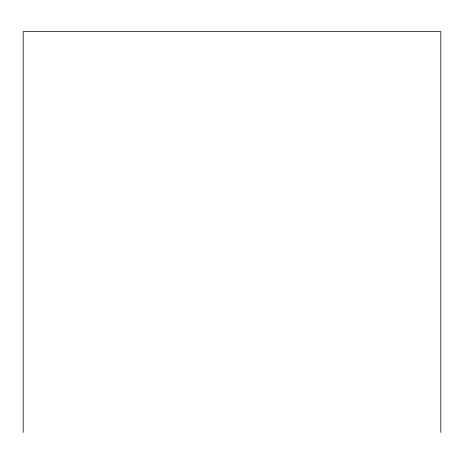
<?xml version="1.0" encoding="UTF-8"?>
<svg xmlns="http://www.w3.org/2000/svg" width="464" height="464" viewBox="0 0 464 464"><rect width="100%" height="100%" fill="white"/><g stroke="black" fill="none" stroke-linecap="round" stroke-linejoin="round"><path stroke-width="0.7" d="M440.8 432.413L440.8 31.587L23.2 31.587L23.2 432.413"/></g></svg>
